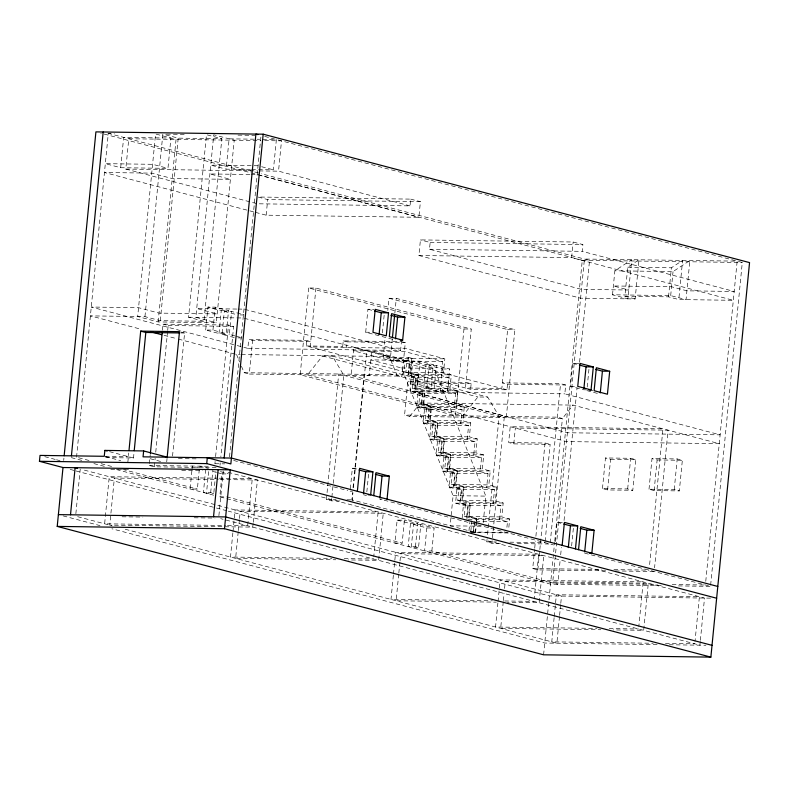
<?xml version="1.0" encoding="UTF-8"?>
<svg xmlns="http://www.w3.org/2000/svg" width="789" height="789" viewBox="0 0 789 789"><rect width="100%" height="100%" fill="white"/><g stroke="black" fill="none" stroke-linecap="round" stroke-linejoin="round"><path stroke-width="0.59" stroke-dasharray="3.94 2.96" d="M63.692 460.451L63.929 458.103M76.543 457.196L108.3 133.331L114.366 133.42M75.862 513.728L80.241 469.041M120.687 167.712L123.666 137.394L170.937 138.045L167.958 168.363L120.687 167.712L105.331 163.658L152.602 164.309L167.958 168.363M255.458 212.359L266.159 215.18L418.88 217.291L420.409 201.688L267.688 199.578L257.964 197.013L410.684 199.114L410.024 205.89L257.303 203.779L125.806 169.063L128.785 138.746L260.903 140.56M127.818 462.522L128.755 452.975M144.949 316.626L162.85 134.091L178.206 138.144L221.837 138.746L203.947 321.281L160.305 320.679L144.949 316.626L90.4 315.876L141.487 329.358M105.637 457.6L133.519 457.985L133.992 453.113M158.155 321.932L176.055 139.397L155.571 133.992L137.68 316.527L158.155 321.932L216.334 322.74L234.234 140.195L213.75 134.791L195.859 317.326L216.334 322.74M160.305 320.679L178.206 138.144M216.127 467.66L154.319 466.812L149.19 465.461L150.265 454.494M162.455 330.226L163.047 324.141L228.504 325.038L233.623 326.39L220.841 456.742M154.319 466.812L155.147 458.281M155.749 452.186L167.574 331.577M167.692 330.364L168.175 325.492L163.047 324.141M166.726 461.881L167.071 458.34M172.544 456.081L184.606 333.017L180.513 331.932M203.947 321.281L188.581 317.227L206.481 134.692L221.837 138.746M191.875 470.865L190.1 488.993L197.368 489.091L199.39 468.548M191.993 469.652L192.348 466.033L197.901 467.492M205.692 330.009L207.941 307.039L215.21 307.148L228.524 310.659L226.275 333.619L218.997 333.52L205.692 330.009L212.961 330.108L226.275 333.619M250.379 169.507L226.137 169.171L229.116 138.844L255.784 139.209M212.961 330.108L215.21 307.148M205.663 469.544L203.414 492.514L210.683 492.612L213.76 493.421L215.89 471.664M218.997 333.52L221.255 310.56L207.941 307.039M208.612 471.566L206.481 493.322L213.76 493.421M234.274 337.554L222.074 334.329L224.323 311.369L231.591 311.468L243.801 314.693M210.683 492.612L212.931 469.642M214.884 463.922L215.121 461.486M215.604 456.614L228.504 325.038M234.895 335.897L229.343 334.437L231.591 311.468M220.003 465.273L220.249 462.837M217.606 472.7L222.044 473.873L219.796 496.833L227.064 496.932L402.163 543.157L404.412 520.198L397.143 520.099L394.885 543.059L402.163 543.157M218.888 515.7L223.267 471.013M229.51 456.861L261.031 135.442M343.254 340.848L347.101 341.864L346.549 347.456L342.712 346.45L343.254 340.848L401.433 341.657L400.575 350.484L247.845 348.383L248.713 339.546L306.891 340.345L310.738 341.361L252.549 340.562L248.713 339.546M232.863 532.881L230.496 557.034L331.952 558.434M232.982 531.668L235.112 509.931L378.138 511.903L373.759 556.59M401.433 341.657L405.28 342.663L401.995 376.146L249.275 374.045L252.549 340.562M266.159 215.18L267.688 199.578M251.592 169.517L273.408 169.822L276.387 139.495L256.987 139.229M238.219 531.816L235.615 558.385L335.858 559.766M238.337 530.602L239.402 519.734M239.521 518.521L240.231 511.282L383.257 513.254L378.641 560.358L348.077 559.934M410.024 205.89L278.527 171.174L281.505 140.846L262.116 140.58M253.131 523.511L252.776 527.131L109.75 525.158L114.375 478.055L218.277 479.485M253.259 522.298L257.401 480.028L219.5 479.505M308.686 287.975L300.175 374.745L455.48 415.744L463.981 328.974L308.686 287.975L315.955 288.074L471.26 329.072L465.451 387.961L470.609 389.312L506.972 389.805L507.514 384.213L502.376 382.862L560.575 383.671L565.693 385.022L564.825 393.849L720.13 434.847L567.399 432.747L412.105 391.748L413.742 374.351L405.891 372.28L406.937 361.569L353.817 347.554L351.085 375.446L506.38 416.444L514.892 329.674L396.285 298.36L389.016 298.262L387.813 310.531M506.972 389.805L501.824 388.454L465.451 387.961L306.349 345.947L306.891 340.345M315.955 288.074L310.185 346.953L404.727 348.265L444.828 358.847L443.467 372.793L451.318 374.864L449.947 388.809L457.798 390.88L456.427 404.826L464.277 406.897L462.916 420.843L470.767 422.914L469.396 436.859L477.246 438.931L475.875 452.876L483.726 454.957L482.365 468.893L490.216 470.974L488.845 484.919L496.695 486.991L495.324 500.936L503.175 503.007L501.814 516.953L509.664 519.024L508.639 529.478M339.99 500.966L331.508 500.847L326.39 499.496L338.698 373.996L504.23 417.697L492.287 539.548M331.508 500.847L331.745 498.411M331.863 497.198L343.817 375.347L332.416 356.105L322.583 355.977L307.454 374.844L462.748 415.842L477.887 396.975L487.71 397.104L499.112 416.345L487.168 538.197M350.336 488.786L352.348 468.232L358.413 468.321M378.996 335.729L365.682 332.218L367.94 309.249L373.996 309.337M508.294 532.969L475.57 532.516L351.845 499.851L352.555 492.543M353.038 487.661L364.143 374.351L369.272 375.702L371.688 351.046L409.915 361.145L408.544 375.081L416.395 377.162L415.024 391.107L422.874 393.178L421.513 407.124L429.364 409.195L427.993 423.141M352.111 501.133L352.949 492.602M353.433 487.73L366.836 350.977M366.836 491.902L368.611 473.775M382.418 332.919L384.204 314.781M389.016 298.262L507.623 329.575L501.843 388.454L383.237 357.141L385.16 337.514M392.32 338.846L390.19 360.484L408.377 360.731L408.692 357.496L383.237 357.141M394.845 313.085L396.285 298.36M406.937 361.569L393.603 361.382L393.928 358.147L411.621 358.393L410.25 372.339L418.594 374.41L451.318 374.864M635.135 298.942L624.898 296.24L627.748 267.195L638.982 259.788L635.135 298.942L580.596 298.193L418.9 255.508L420.429 239.905L573.149 242.006L582.884 244.58L582.213 251.346L734.184 291.466L686.913 290.816L671.557 286.762L613.369 285.963L628.734 290.017L581.463 289.366L429.492 249.245L430.153 242.47L420.429 239.905M409.688 416.395L420.409 403.001L566.532 441.574L719.262 443.684L573.13 405.102L562.409 418.505L409.688 416.395L404.57 415.044L407.854 381.56L466.003 382.359L471.151 383.71L470.609 389.312M408.692 357.496L412.105 358.393L410.744 372.339L443.467 372.793M410.477 384.075L412.726 361.106L420.004 361.204L433.309 364.725L431.06 387.685L423.792 387.586L410.477 384.075L417.746 384.174L431.06 387.685M393.366 575.25L390.999 599.413L492.464 600.804M393.484 574.047L395.614 552.3L538.64 554.272L534.261 598.969M457.798 390.88L425.074 390.437L416.74 388.356L418.101 374.41L413.742 374.351M398.721 574.185L396.117 600.764L496.36 602.145M398.839 572.982L399.905 562.103M400.023 560.9L400.733 553.651L543.769 555.624L539.143 602.737L507.366 602.293M418.594 374.41L417.223 388.356L449.947 388.809M417.746 384.174L420.004 361.204M462.088 409.639L424.512 409.126L416.661 407.055L418.032 393.109L455.608 393.622L454.237 407.568L462.088 409.639L460.717 423.585L468.567 425.666L467.206 439.601L475.057 441.682L473.686 455.628L481.537 457.699L480.166 471.644L488.016 473.716L486.655 487.661L494.506 489.732L493.135 503.678L500.985 505.749L499.615 519.695L507.465 521.766L506.765 528.906M416.74 388.356L412.371 388.296L420.221 390.368L418.86 404.313L423.22 404.372L431.07 406.443L429.699 420.389L437.55 422.46L436.189 436.406L444.039 438.477L442.668 452.422L450.519 454.494L449.148 468.439L456.999 470.51L455.638 484.456L463.971 486.537L496.695 486.991M397.143 520.099L410.448 523.61L408.199 546.57L415.468 546.678L418.545 547.487L420.793 524.517L413.525 524.419L411.266 547.388L418.545 547.487M423.792 387.586L426.04 364.626L412.726 361.106M423.22 404.372L424.59 390.427L420.221 390.368M464.277 406.897L431.553 406.453L423.703 404.372L425.074 390.437M468.567 425.666L430.991 425.143L423.141 423.072L424.512 409.126M426.859 388.395L429.108 365.435L436.386 365.534L449.691 369.045L447.442 392.015L440.173 391.916L426.859 388.395L434.128 388.504L447.442 392.015M437.55 422.46L433.191 422.401L425.34 420.33L426.711 406.384L431.07 406.443M415.468 546.678L417.726 523.709L404.412 520.198M470.767 422.914L438.033 422.47L430.192 420.399L431.553 406.453M434.128 388.504L436.386 365.534M475.057 441.682L437.481 441.159L429.63 439.088L430.991 425.143M444.039 438.477L439.67 438.418L431.82 436.347L433.191 422.401M435.36 425.202L433.989 439.148L442.323 441.229L440.962 455.174L448.813 457.245L447.442 471.191L455.292 473.262L453.922 487.207L461.772 489.279L460.411 503.224L468.262 505.295L466.891 519.241M434.473 439.157L435.844 425.212L427.51 423.131L428.871 409.185L421.03 407.114L422.391 393.169L414.541 391.097L415.911 377.152L408.061 375.081L409.422 361.135L407.893 360.731L408.209 357.486L411.621 358.393M455.608 393.622L447.757 391.551L449.119 377.606L441.268 375.534L442.639 361.589L404.412 351.499L353.502 350.799L393.603 361.382M413.525 524.419L426.829 527.93L424.581 550.9L431.859 550.998L557.803 584.255L560.2 559.717M440.173 391.916L442.422 368.946L429.108 365.435M477.246 438.931L444.523 438.487L436.672 436.416L438.033 422.47M481.537 457.699L443.96 457.176L436.11 455.105L437.481 441.159M450.519 454.494L446.16 454.434L438.309 452.363L439.67 438.418M441.84 441.219L440.469 455.164L448.32 457.235L446.959 471.181L454.809 473.252L453.438 487.198L461.289 489.269L459.918 503.214L467.769 505.285L466.516 518.067M431.859 550.998L434.108 528.038L420.793 524.517M483.726 454.957L451.002 454.503L443.152 452.432L444.523 438.487M488.016 473.716L450.44 473.193L442.59 471.122L443.96 457.176M456.999 470.51L452.639 470.451L444.789 468.38L446.16 454.434M490.216 470.974L457.482 470.52L449.641 468.449L451.002 454.503M494.506 489.732L456.93 489.21L449.079 487.138L450.44 473.193M503.175 503.007L470.451 502.554L462.117 500.473L463.488 486.527L459.119 486.468L451.269 484.397L452.639 470.451M483.223 522.634L485.827 496.113L434.137 368.404L403.544 360.336L370.82 359.883L401.414 367.96L453.093 495.66L450.144 525.799L482.868 526.253M457.482 470.52L456.121 484.466L488.845 484.919M500.985 505.749L463.409 505.226L455.559 503.155L456.93 489.21M476.221 520.888L476.448 518.56L468.597 516.489L469.968 502.544L465.609 502.485L457.758 500.413L459.119 486.468M463.971 486.537L462.601 500.482L495.324 500.936M462.157 518.008L463.409 505.226M476.448 518.56L472.088 518.501L464.238 516.43L465.609 502.485M509.664 519.024L476.931 518.57L469.09 516.499L470.451 502.554M468.962 530.76L469.78 522.436M470.836 531.283L471.861 520.829M476.112 522.052L475.086 532.506L473.203 532.013L474.258 521.302M475.57 532.516L476.595 522.052M476.704 520.898L476.931 518.57M500.413 543.315L491.922 543.207L486.803 541.856L487.04 539.41M491.922 543.207L492.168 540.761M539.834 549.568L550.15 444.385L513.787 443.882L508.668 442.53L510.217 426.711L662.947 428.812L649.446 566.512M497.908 602.855L495.541 627.008L597.007 628.409M498.027 601.642L500.167 579.905L643.193 581.878L638.804 626.565M513.787 443.882L515.335 428.062L668.066 430.163L654.564 567.863M503.264 601.79L500.66 628.36L600.902 629.74M503.382 600.577L504.102 593.328M504.575 588.505L505.285 581.256L648.311 583.229L643.686 630.332L613.132 629.908M605.725 570.822L537.842 569.885L532.723 568.534L534.597 549.41M534.715 548.217L535.425 541.037M535.889 536.264L545.031 443.033L508.668 442.53M537.842 569.885L539.715 550.761M624.898 296.24L668.539 296.842L678.777 299.544L733.316 300.303L571.621 257.608L573.149 242.006M545.1 541.432L560.575 383.671M550.229 542.783L562.409 418.505L557.29 417.154L404.57 415.044M543.601 654.811L554.618 542.438M554.736 541.215L582.282 260.291L100.667 133.144M555.239 541.639L557.133 522.298L563.198 522.387M586.207 389.825L583.781 389.796L570.477 386.285L572.725 363.315L578.781 363.404M554.125 617.688L551.758 641.851L653.213 643.252M554.243 616.485L556.373 594.738L699.399 596.711L695.02 641.408M560.683 554.805L561.403 547.448M564.056 520.454L577.045 387.971M579.57 362.21L589.551 260.39L261.346 173.738M559.48 616.623L556.876 643.203L122.828 528.61M559.598 615.42L560.663 604.552M560.782 603.338L561.492 596.089L82.253 469.573M571.621 545.968L573.396 527.831M587.213 386.975L588.989 368.848M612.511 294.79L614.858 270.795L631.703 259.689L627.866 298.844L612.511 294.79L670.689 295.599L686.045 299.652L689.882 260.488L673.037 271.603L614.858 270.795M602.471 488.569L605.469 457.955L630.677 458.301L635.796 459.652L632.798 490.275L607.589 489.93L602.471 488.569L627.679 488.924L632.798 490.275M607.589 489.93L610.587 459.306L605.469 457.955M627.679 488.924L630.677 458.301M649.012 489.219L652.01 458.596L677.228 458.942L682.347 460.293L679.339 490.916L654.13 490.571L649.012 489.219L674.22 489.565L679.339 490.916M668.539 296.842L671.38 267.796L682.613 260.39L678.777 299.544M670.689 295.599L673.037 271.603M654.13 490.571L657.129 459.948L652.01 458.596M674.22 489.565L677.228 458.942M705.76 581.345L737.163 261.139L584.432 259.039L552.675 582.893L657.365 584.343M700.257 641.546L699.902 645.175L220.664 518.649M700.376 640.343L704.518 598.062L225.279 471.546M710.642 585.132L742.281 262.49L264.226 136.29M166.479 134.14L185.879 134.406M237.992 135.126L254.965 135.353M258.052 165.769L210.781 165.118L226.137 169.171M125.806 169.063L257.924 170.888M259.137 170.907L278.527 171.174M249.916 174.497L209.913 173.945L230.398 179.35L172.209 178.551L151.735 173.146L104.464 172.495L254.275 212.044M251.129 174.517L257.184 174.596M430.153 242.47L582.884 244.58M429.492 249.245L582.213 251.346M418.9 255.508L571.621 257.608M582.282 260.291L742.281 262.49M627.748 267.195L671.38 267.796M236.72 309.051L196.717 308.499L217.202 313.904L159.023 313.105L138.539 307.69L91.268 307.039L235.99 345.247M237.933 309.061L243.998 309.15L400.575 350.484M221.255 310.56L228.524 310.659M240.063 314.919L244.906 314.979M188.581 317.227L243.13 317.977M463.981 328.974L471.26 329.072M507.623 329.575L514.892 329.674M168.175 325.492L233.623 326.39M365.682 332.218L371.747 332.297M180.977 332.968L184.606 333.017M222.074 334.329L229.343 334.437M237.805 337.879L242.657 337.948M347.101 341.864L405.28 342.663M306.349 345.947L342.712 346.45M178.324 339.083L236.532 354.458L240.231 354.508M241.464 354.517L389.253 356.559L396.877 374.795L401.995 376.146M412.105 358.393L444.828 358.847M442.639 361.589L405.063 361.076L403.692 375.022L441.268 375.534M426.04 364.626L433.309 364.725M401.414 367.96L434.137 368.404M442.422 368.946L449.691 369.045M405.891 372.28L410.25 372.339M241.464 366.254L244.146 372.694L396.877 374.795M449.119 377.606L411.542 377.093L410.181 391.038L447.757 391.551M471.151 383.71L412.972 382.912L407.854 381.56M507.514 384.213L565.693 385.022M570.477 386.285L576.532 386.363M589.284 390.634L592.914 390.693M412.105 391.748L564.825 393.849M420.409 403.001L573.13 405.102M423.703 404.372L456.427 404.826M416.661 407.055L454.237 407.568M425.34 420.33L429.699 420.389M430.192 420.399L462.916 420.843M423.141 423.072L460.717 423.585M431.82 436.347L436.189 436.406M436.672 436.416L469.396 436.859M429.63 439.088L467.206 439.601M438.309 452.363L442.668 452.422M443.152 452.432L475.875 452.876M436.11 455.105L473.686 455.628M610.587 459.306L635.796 459.652M657.129 459.948L682.347 460.293M105.371 456.308L128.4 456.634M178.363 458.596L198.966 458.882M215.091 463.725L224.786 463.853M444.789 468.38L449.148 468.439M449.641 468.449L482.365 468.893M149.19 465.461L208.592 466.279M442.59 471.122L480.166 471.644M110.805 469.465L130.363 469.731M181.707 470.441L202.487 470.727M222.044 473.873L229.323 473.972M218.05 478.203L109.257 476.704L104.631 523.807L225.654 525.474M219.273 478.213L252.283 478.676L247.657 525.78L226.877 525.494M451.269 484.397L455.638 484.456M449.079 487.138L486.655 487.661M350.099 491.202L352.515 491.231M453.093 495.66L485.827 496.113M382.211 499.072L379.795 499.042L553.691 544.952M457.758 500.413L462.117 500.473M326.39 499.496L336.084 499.634M346.992 499.782L351.845 499.851M455.559 503.155L493.135 503.678M464.238 516.43L468.597 516.489M469.09 516.499L501.814 516.953M468.104 519.261L499.615 519.695M507.465 521.766L474.741 521.312L473.686 532.023L505.207 532.457M122.078 516.785L142.858 517.071M194.202 517.781L214.983 518.067M410.448 523.61L417.726 523.709M426.829 527.93L434.108 528.038M469.938 531.964L473.203 532.013M470.717 532.447L475.086 532.506M486.803 541.856L496.498 541.984M509.832 542.171L544.982 542.654M517.377 543.552L550.101 544.006M344.182 558.602L373.522 559.006M532.723 568.534L601.81 569.48M613.931 569.648L649.091 570.131M615.42 570.95L654.209 571.492M672.149 584.55L705.405 585.004M661.261 585.675L550.525 584.146L217.557 496.242M678.441 585.911L711.648 586.375M710.583 598.151L549.371 595.922L228.297 511.164M504.684 600.971L534.025 601.386M609.226 628.577L638.567 628.981M665.443 643.42L694.784 643.824M657.119 644.583L544.755 643.035L111.89 528.758M669.338 644.751L705.958 645.254M410.684 199.114L420.409 201.688M261.593 166.706L273.408 169.822M107.935 133.242L260.153 173.422M258.378 174.911L418.88 217.291M367.94 309.249L373.483 310.718M572.725 363.315L578.268 364.784M382.063 336.538L395.378 340.059M586.858 390.604L600.163 394.115M224.323 311.369L236.522 314.594M244.314 318.292L389.253 356.559M332.416 356.105L487.71 397.104M322.583 355.977L477.887 396.975M236 336.193L241.542 337.653M237.173 345.562L247.845 348.383M164.063 335.325L177.13 338.767M545.031 443.033L550.15 444.385M244.146 372.694L249.275 374.045M352.348 468.232L357.89 469.702M557.133 522.298L562.685 523.768M233.652 460.46L347.722 490.571M363.404 494.713L366.481 495.522M584.58 553.109L710.524 586.355M199.627 466.131L208.503 468.469M220.447 471.625L228.208 473.676M213.168 471.526L216.502 472.404M150.117 458.705L160.719 461.496M109.553 451.653L133.519 457.985M105.45 456.614L120.756 460.658M78.555 457.728L89.246 460.549M101.13 463.685L111.821 466.506M122.522 469.337L197.368 489.091M71.286 457.63L81.997 460.451M93.861 463.587L104.592 466.417M116.437 469.544L216.373 495.926M44.736 456.663L55.338 459.454M56.512 459.77L60.043 460.697M70.132 469.406L74.896 470.658M76.079 470.974L215.21 507.702M216.403 508.017L227.104 510.848M77.638 516.677L112.127 525.78M63.14 515.888L100.006 525.612M236.532 354.458L239.669 361.964"/><path stroke-width="1.18" d="M64.156 455.746L95.913 131.881L263.181 134.189L749.55 262.599L710.869 657.119L224.5 528.709L230.27 469.83L63.002 467.522L39.45 461.299L40.032 455.411L104.266 456.298L104.848 450.411L143.637 450.943L167.179 457.166L179.488 331.666L140.698 331.124L128.992 450.539M710.869 657.119L543.601 654.811L57.222 526.401L63.002 467.522M71.424 455.845L103.181 131.98M70.507 514.793L75.123 467.69L77.5 468.321M134.229 450.667L145.817 332.475L140.698 331.124M143.637 450.943L143.056 456.841L231.424 458.054L717.793 586.454M150.393 453.271L162.218 332.662M716.639 598.23L206.718 463.607L207.3 457.719L230.852 463.942L263.181 134.189M213.533 516.765L218.149 469.662M224.155 457.955L255.902 134.091L257.954 134.633M357.368 491.3L359.616 468.341L372.931 471.852L370.682 494.811L368.256 494.782M363.522 493.51L365.662 471.753L359.005 469.997M379.114 334.516L381.245 312.76L374.588 311.004M388.523 312.868L386.265 335.828L372.96 332.317L375.209 309.347L388.523 312.868L381.245 312.76M373.749 495.63L376.008 472.66L389.312 476.171L387.064 499.141M392.439 337.613L394.599 315.541M379.913 497.829L382.044 476.073L375.386 474.317M395.496 338.846L397.626 317.089L390.979 315.334M402.656 340.158L404.905 317.188L391.591 313.677L389.342 336.637L402.656 340.158L400.23 340.118M562.153 545.367L564.411 522.407L577.716 525.918L575.467 548.878M568.317 547.576L570.447 525.819L563.79 524.054M583.899 388.582L586.04 366.826L579.382 365.07M591.06 389.894L593.308 366.934L579.994 363.413L577.745 386.383L591.06 389.894L588.633 389.865M578.544 549.696L580.793 526.727L594.107 530.238L591.849 553.207L589.422 553.168M584.698 551.896L586.829 530.139L580.171 528.383M600.281 392.912L602.421 371.155L595.764 369.4M609.69 371.254L607.441 394.224L594.127 390.703L596.376 367.743L609.69 371.254L602.421 371.155M397.626 317.089L404.905 317.188M145.817 332.475L179.764 332.948M586.04 366.826L593.308 366.934M39.45 461.299L206.718 463.607M365.662 471.753L372.931 471.852M382.044 476.073L389.312 476.171M58.386 514.625L225.654 516.933L712.023 645.343M570.447 525.819L577.716 525.918M586.829 530.139L594.107 530.238M57.222 526.401L224.5 528.709M150.995 331.873L161.686 334.694M104.848 450.411L107.205 451.032"/></g></svg>
